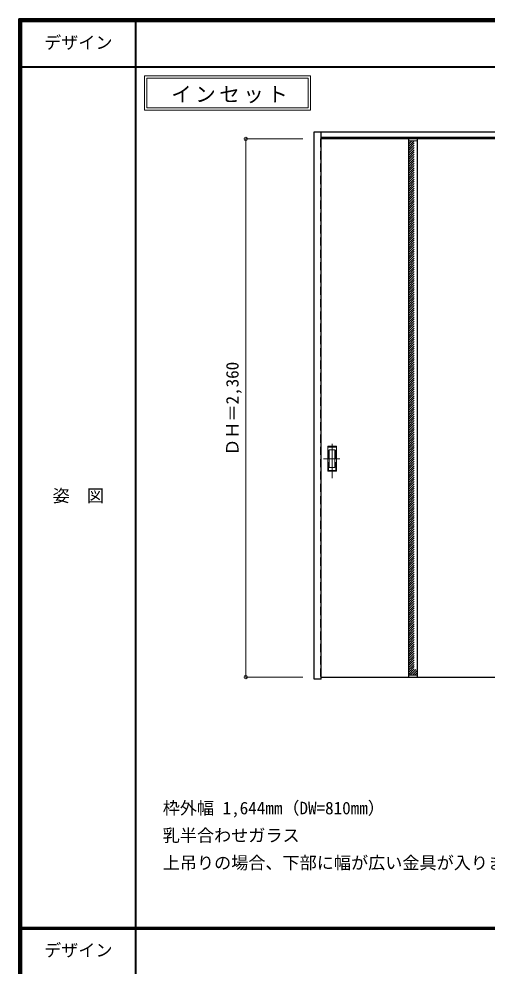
# Model space of a CAD drawing. Units: millimetres, scale not verified. Extents: x -6000 to 5700, y -4307 to 4175.
# Drawn here: x -6000 to -3949, y 22 to 4175 of the extents above; entities that cross this region are included whole.
import ezdxf
from ezdxf.enums import TextEntityAlignment as Align

# ---------------------------------------------------------------- set-up
doc = ezdxf.new("R2010")
doc.units = ezdxf.units.MM
doc.header["$LTSCALE"] = 30
doc.header["$PDMODE"] = 32
doc.header["$PDSIZE"] = 15
doc.linetypes.add('CHAIN1', pattern=[8, 5, -1, 1, -1])
doc.linetypes.add('DASHED1', pattern=[1.8, 1.2, -0.6])
for name, color, linetype, lineweight in [('0-3_仕上げ', 4, 'DASHED1', 9), ('0-6_引手', 7, 'Continuous', 18), ('0-A_文字', 7, 'Continuous', 18), ('0-B_寸法', 4, 'Continuous', 9), ('F-1_枠', 6, 'Continuous', 40)]:
    doc.layers.add(name, color=color, linetype=linetype, lineweight=lineweight)
doc.layers.add('F-A_文字', color=7, linetype='Continuous')
doc.styles.add('ＭＳ ゴシック', font='')
doc.styles.get('ＭＳ ゴシック').set_extended_font_data('MS Gothic')

msp = doc.modelspace()

# ---------------------------------------------------------------- linework, layer by layer
at = {"layer": '0-3_仕上げ', "color": 3, "linetype": 'Continuous', "lineweight": 25}
for p, q in [((-4706.15, 1279.25), (-4706.15, 3679.25)), ((-4706.15, 3679.25), (-3062.15, 3679.25)), ((-4676.15, 1279.25), (-4676.15, 3679.25)), ((-4676.15, 3656.25), (-3092.15, 3656.25)), ((-3092.15, 3648.75), (-4676.15, 3648.75)), ((-4293.15, 3648.75), (-4293.15, 1288.75)), ((-4255.15, 3648.75), (-4255.15, 1288.75)), ((-4676.15, 1288.75), (-3092.15, 1288.75)), ((-4676.15, 1279.25), (-4706.15, 1279.25))]:
    msp.add_line(p, q, dxfattribs=at)
at = {"layer": '0-3_仕上げ'}
for p, q in [((-4679.15, 3648.75), (-4679.15, 1288.75)), ((-4676.15, 3648.75), (-4679.15, 3648.75)), ((-4293.15, 3635.64), (-4288.04, 3640.75)), ((-4293.15, 3625.74), (-4278.14, 3640.75)), ((-4293.15, 3615.84), (-4268.24, 3640.75)), ((-4293.15, 3605.94), (-4258.34, 3640.75)), ((-4293.15, 3596.04), (-4255.15, 3634.04)), ((-4293.15, 3586.14), (-4255.15, 3624.14)), ((-4293.15, 3576.24), (-4255.15, 3614.24)), ((-4293.15, 3566.34), (-4255.15, 3604.34)), ((-4293.15, 3556.44), (-4255.15, 3594.44)), ((-4293.15, 3546.54), (-4255.15, 3584.54)), ((-4293.15, 3536.64), (-4255.15, 3574.64)), ((-4293.15, 3526.74), (-4255.15, 3564.74)), ((-4293.15, 3516.84), (-4255.15, 3554.84)), ((-4293.15, 3506.94), (-4255.15, 3544.94)), ((-4293.15, 3497.04), (-4255.15, 3535.04)), ((-4293.15, 3487.14), (-4255.15, 3525.14)), ((-4293.15, 3477.24), (-4255.15, 3515.24)), ((-4293.15, 3467.35), (-4255.15, 3505.35)), ((-4293.15, 3457.45), (-4255.15, 3495.45)), ((-4293.15, 3447.55), (-4255.15, 3485.55)), ((-4293.15, 3437.65), (-4255.15, 3475.65)), ((-4293.15, 3427.75), (-4255.15, 3465.75)), ((-4293.15, 3417.85), (-4255.15, 3455.85)), ((-4293.15, 3407.95), (-4255.15, 3445.95)), ((-4293.15, 3398.05), (-4255.15, 3436.05)), ((-4293.15, 3388.15), (-4255.15, 3426.15)), ((-4293.15, 3378.25), (-4255.15, 3416.25)), ((-4293.15, 3368.35), (-4255.15, 3406.35)), ((-4293.15, 3358.45), (-4255.15, 3396.45)), ((-4293.15, 3348.55), (-4255.15, 3386.55)), ((-4293.15, 3338.65), (-4255.15, 3376.65)), ((-4293.15, 3328.75), (-4255.15, 3366.75)), ((-4293.15, 3318.85), (-4255.15, 3356.85)), ((-4293.15, 3308.95), (-4255.15, 3346.95)), ((-4293.15, 3299.05), (-4255.15, 3337.05)), ((-4293.15, 3289.15), (-4255.15, 3327.15)), ((-4293.15, 3279.25), (-4255.15, 3317.25)), ((-4293.15, 3269.36), (-4255.15, 3307.36)), ((-4293.15, 3259.46), (-4255.15, 3297.46)), ((-4293.15, 3249.56), (-4255.15, 3287.56)), ((-4293.15, 3239.66), (-4255.15, 3277.66)), ((-4293.15, 3229.76), (-4255.15, 3267.76)), ((-4293.15, 3219.86), (-4255.15, 3257.86)), ((-4293.15, 3209.96), (-4255.15, 3247.96)), ((-4293.15, 3200.06), (-4255.15, 3238.06)), ((-4293.15, 3190.16), (-4255.15, 3228.16)), ((-4293.15, 3180.26), (-4255.15, 3218.26)), ((-4293.15, 3170.36), (-4255.15, 3208.36)), ((-4293.15, 3160.46), (-4255.15, 3198.46)), ((-4293.15, 3150.56), (-4255.15, 3188.56)), ((-4293.15, 3140.66), (-4255.15, 3178.66)), ((-4293.15, 3130.76), (-4255.15, 3168.76)), ((-4293.15, 3120.86), (-4255.15, 3158.86)), ((-4293.15, 3110.96), (-4255.15, 3148.96)), ((-4293.15, 3101.06), (-4255.15, 3139.06)), ((-4293.15, 3091.16), (-4255.15, 3129.16)), ((-4293.15, 3081.27), (-4255.15, 3119.27)), ((-4293.15, 3071.37), (-4255.15, 3109.37)), ((-4293.15, 3061.47), (-4255.15, 3099.47)), ((-4293.15, 3051.57), (-4255.15, 3089.57)), ((-4293.15, 3041.67), (-4255.15, 3079.67)), ((-4293.15, 3031.77), (-4255.15, 3069.77)), ((-4293.15, 3021.87), (-4255.15, 3059.87)), ((-4293.15, 3011.97), (-4255.15, 3049.97)), ((-4293.15, 3002.07), (-4255.15, 3040.07)), ((-4293.15, 2992.17), (-4255.15, 3030.17)), ((-4293.15, 2982.27), (-4255.15, 3020.27)), ((-4293.15, 2972.37), (-4255.15, 3010.37)), ((-4293.15, 2962.47), (-4255.15, 3000.47)), ((-4293.15, 2952.57), (-4255.15, 2990.57)), ((-4293.15, 2942.67), (-4255.15, 2980.67)), ((-4293.15, 2932.77), (-4255.15, 2970.77)), ((-4293.15, 2922.87), (-4255.15, 2960.87)), ((-4293.15, 2912.97), (-4255.15, 2950.97)), ((-4293.15, 2903.07), (-4255.15, 2941.07)), ((-4293.15, 2893.17), (-4255.15, 2931.17)), ((-4293.15, 2883.28), (-4255.15, 2921.28)), ((-4293.15, 2873.38), (-4255.15, 2911.38)), ((-4293.15, 2863.48), (-4255.15, 2901.48)), ((-4293.15, 2853.58), (-4255.15, 2891.58)), ((-4293.15, 2843.68), (-4255.15, 2881.68)), ((-4293.15, 2833.78), (-4255.15, 2871.78)), ((-4293.15, 2823.88), (-4255.15, 2861.88)), ((-4293.15, 2813.98), (-4255.15, 2851.98)), ((-4293.15, 2804.08), (-4255.15, 2842.08)), ((-4293.15, 2794.18), (-4255.15, 2832.18)), ((-4293.15, 2784.28), (-4255.15, 2822.28)), ((-4293.15, 2774.38), (-4255.15, 2812.38)), ((-4293.15, 2764.48), (-4255.15, 2802.48)), ((-4293.15, 2754.58), (-4255.15, 2792.58)), ((-4293.15, 2744.68), (-4255.15, 2782.68)), ((-4293.15, 2734.78), (-4255.15, 2772.78)), ((-4293.15, 2724.88), (-4255.15, 2762.88)), ((-4293.15, 2714.98), (-4255.15, 2752.98)), ((-4293.15, 2705.08), (-4255.15, 2743.08)), ((-4293.15, 2695.18), (-4255.15, 2733.18)), ((-4293.15, 2685.29), (-4255.15, 2723.29)), ((-4293.15, 2675.39), (-4255.15, 2713.39)), ((-4293.15, 2665.49), (-4255.15, 2703.49)), ((-4293.15, 2655.59), (-4255.15, 2693.59)), ((-4293.15, 2645.69), (-4255.15, 2683.69)), ((-4293.15, 2635.79), (-4255.15, 2673.79)), ((-4293.15, 2625.89), (-4255.15, 2663.89)), ((-4293.15, 2615.99), (-4255.15, 2653.99)), ((-4293.15, 2606.09), (-4255.15, 2644.09)), ((-4293.15, 2596.19), (-4255.15, 2634.19)), ((-4293.15, 2586.29), (-4255.15, 2624.29)), ((-4293.15, 2576.39), (-4255.15, 2614.39)), ((-4293.15, 2566.49), (-4255.15, 2604.49)), ((-4293.15, 2556.59), (-4255.15, 2594.59)), ((-4293.15, 2546.69), (-4255.15, 2584.69)), ((-4293.15, 2536.79), (-4255.15, 2574.79)), ((-4293.15, 2526.89), (-4255.15, 2564.89)), ((-4293.15, 2516.99), (-4255.15, 2554.99)), ((-4293.15, 2507.09), (-4255.15, 2545.09)), ((-4293.15, 2497.19), (-4255.15, 2535.19)), ((-4293.15, 2487.3), (-4255.15, 2525.3)), ((-4293.15, 2477.4), (-4255.15, 2515.4)), ((-4293.15, 2467.5), (-4255.15, 2505.5)), ((-4293.15, 2457.6), (-4255.15, 2495.6)), ((-4293.15, 2447.7), (-4255.15, 2485.7)), ((-4293.15, 2437.8), (-4255.15, 2475.8)), ((-4293.15, 2427.9), (-4255.15, 2465.9)), ((-4293.15, 2418), (-4255.15, 2456)), ((-4293.15, 2408.1), (-4255.15, 2446.1)), ((-4293.15, 2398.2), (-4255.15, 2436.2)), ((-4293.15, 2388.3), (-4255.15, 2426.3)), ((-4293.15, 2378.4), (-4255.15, 2416.4)), ((-4293.15, 2368.5), (-4255.15, 2406.5)), ((-4293.15, 2358.6), (-4255.15, 2396.6)), ((-4293.15, 2348.7), (-4255.15, 2386.7)), ((-4293.15, 2338.8), (-4255.15, 2376.8)), ((-4293.15, 2328.9), (-4255.15, 2366.9)), ((-4293.15, 2319), (-4255.15, 2357)), ((-4293.15, 2309.1), (-4255.15, 2347.1)), ((-4293.15, 2299.2), (-4255.15, 2337.2)), ((-4293.15, 2289.31), (-4255.15, 2327.31)), ((-4293.15, 2279.41), (-4255.15, 2317.41)), ((-4293.15, 2269.51), (-4255.15, 2307.51)), ((-4293.15, 2259.61), (-4255.15, 2297.61)), ((-4293.15, 2249.71), (-4255.15, 2287.71)), ((-4293.15, 2239.81), (-4255.15, 2277.81)), ((-4293.15, 2229.91), (-4255.15, 2267.91)), ((-4293.15, 2220.01), (-4255.15, 2258.01)), ((-4293.15, 2210.11), (-4255.15, 2248.11)), ((-4293.15, 2200.21), (-4255.15, 2238.21)), ((-4293.15, 2190.31), (-4255.15, 2228.31)), ((-4293.15, 2180.41), (-4255.15, 2218.41)), ((-4293.15, 2170.51), (-4255.15, 2208.51)), ((-4293.15, 2160.61), (-4255.15, 2198.61)), ((-4293.15, 2150.71), (-4255.15, 2188.71)), ((-4293.15, 2140.81), (-4255.15, 2178.81)), ((-4293.15, 2130.91), (-4255.15, 2168.91)), ((-4293.15, 2121.01), (-4255.15, 2159.01)), ((-4293.15, 2111.11), (-4255.15, 2149.11)), ((-4293.15, 2101.22), (-4255.15, 2139.22)), ((-4293.15, 2091.32), (-4255.15, 2129.32)), ((-4293.15, 2081.42), (-4255.15, 2119.42)), ((-4293.15, 2071.52), (-4255.15, 2109.52)), ((-4293.15, 2061.62), (-4255.15, 2099.62)), ((-4293.15, 2051.72), (-4255.15, 2089.72)), ((-4293.15, 2041.82), (-4255.15, 2079.82)), ((-4293.15, 2031.92), (-4255.15, 2069.92)), ((-4293.15, 2022.02), (-4255.15, 2060.02)), ((-4293.15, 2012.12), (-4255.15, 2050.12)), ((-4293.15, 2002.22), (-4255.15, 2040.22)), ((-4293.15, 1992.32), (-4255.15, 2030.32)), ((-4293.15, 1982.42), (-4255.15, 2020.42)), ((-4293.15, 1972.52), (-4255.15, 2010.52)), ((-4293.15, 1962.62), (-4255.15, 2000.62)), ((-4293.15, 1952.72), (-4255.15, 1990.72)), ((-4293.15, 1942.82), (-4255.15, 1980.82)), ((-4293.15, 1932.92), (-4255.15, 1970.92)), ((-4293.15, 1923.02), (-4255.15, 1961.02)), ((-4293.15, 1913.12), (-4255.15, 1951.12)), ((-4293.15, 1903.23), (-4255.15, 1941.23)), ((-4293.15, 1893.33), (-4255.15, 1931.33)), ((-4293.15, 1883.43), (-4255.15, 1921.43)), ((-4293.15, 1873.53), (-4255.15, 1911.53)), ((-4293.15, 1863.63), (-4255.15, 1901.63)), ((-4293.15, 1853.73), (-4255.15, 1891.73)), ((-4293.15, 1843.83), (-4255.15, 1881.83)), ((-4293.15, 1833.93), (-4255.15, 1871.93)), ((-4293.15, 1824.03), (-4255.15, 1862.03)), ((-4293.15, 1814.13), (-4255.15, 1852.13)), ((-4293.15, 1804.23), (-4255.15, 1842.23)), ((-4293.15, 1794.33), (-4255.15, 1832.33)), ((-4293.15, 1784.43), (-4255.15, 1822.43)), ((-4293.15, 1774.53), (-4255.15, 1812.53)), ((-4293.15, 1764.63), (-4255.15, 1802.63)), ((-4293.15, 1754.73), (-4255.15, 1792.73)), ((-4293.15, 1744.83), (-4255.15, 1782.83)), ((-4293.15, 1734.93), (-4255.15, 1772.93)), ((-4293.15, 1725.03), (-4255.15, 1763.03)), ((-4293.15, 1715.13), (-4255.15, 1753.13)), ((-4293.15, 1705.24), (-4255.15, 1743.24)), ((-4293.15, 1695.34), (-4255.15, 1733.34)), ((-4293.15, 1685.44), (-4255.15, 1723.44)), ((-4293.15, 1675.54), (-4255.15, 1713.54)), ((-4293.15, 1665.64), (-4255.15, 1703.64)), ((-4293.15, 1655.74), (-4255.15, 1693.74)), ((-4293.15, 1645.84), (-4255.15, 1683.84)), ((-4293.15, 1635.94), (-4255.15, 1673.94)), ((-4293.15, 1626.04), (-4255.15, 1664.04)), ((-4293.15, 1616.14), (-4255.15, 1654.14)), ((-4293.15, 1606.24), (-4255.15, 1644.24)), ((-4293.15, 1596.34), (-4255.15, 1634.34)), ((-4293.15, 1586.44), (-4255.15, 1624.44)), ((-4293.15, 1576.54), (-4255.15, 1614.54)), ((-4293.15, 1566.64), (-4255.15, 1604.64)), ((-4293.15, 1556.74), (-4255.15, 1594.74)), ((-4293.15, 1546.84), (-4255.15, 1584.84)), ((-4293.15, 1536.94), (-4255.15, 1574.94)), ((-4293.15, 1527.04), (-4255.15, 1565.04)), ((-4293.15, 1517.14), (-4255.15, 1555.14)), ((-4293.15, 1507.25), (-4255.15, 1545.25)), ((-4293.15, 1497.35), (-4255.15, 1535.35)), ((-4293.15, 1487.45), (-4255.15, 1525.45)), ((-4293.15, 1477.55), (-4255.15, 1515.55)), ((-4293.15, 1467.65), (-4255.15, 1505.65)), ((-4293.15, 1457.75), (-4255.15, 1495.75)), ((-4293.15, 1447.85), (-4255.15, 1485.85)), ((-4293.15, 1437.95), (-4255.15, 1475.95)), ((-4293.15, 1428.05), (-4255.15, 1466.05)), ((-4293.15, 1418.15), (-4255.15, 1456.15)), ((-4293.15, 1408.25), (-4255.15, 1446.25)), ((-4293.15, 1398.35), (-4255.15, 1436.35)), ((-4293.15, 1388.45), (-4255.15, 1426.45)), ((-4293.15, 1378.55), (-4255.15, 1416.55)), ((-4293.15, 1368.65), (-4255.15, 1406.65)), ((-4293.15, 1358.75), (-4255.15, 1396.75)), ((-4293.15, 1348.85), (-4255.15, 1386.85)), ((-4293.15, 1338.95), (-4255.15, 1376.95)), ((-4293.15, 1329.05), (-4255.15, 1367.05)), ((-4293.15, 1319.15), (-4255.15, 1357.15)), ((-4293.15, 1309.26), (-4255.15, 1347.26)), ((-4293.15, 1299.36), (-4255.15, 1337.36)), ((-4679.15, 1288.75), (-4676.15, 1288.75)), ((-4285.86, 1296.75), (-4255.15, 1327.46)), ((-4275.96, 1296.75), (-4255.15, 1317.56)), ((-4266.06, 1296.75), (-4255.15, 1307.66))]:
    msp.add_line(p, q, dxfattribs=at)
at = {"layer": '0-3_仕上げ', "color": 7, "linetype": 'Continuous', "lineweight": 18}
for p, q in [((-4293.15, 3640.75), (-4255.15, 3640.75)), ((-4293.15, 1296.75), (-4255.15, 1296.75))]:
    msp.add_line(p, q, dxfattribs=at)
at = {"layer": '0-6_引手', "linetype": 'CHAIN1'}
for p, q in [((-4628.15, 2161.02), (-4628.15, 2331.87)), ((-4666.22, 2246.25), (-4593.71, 2246.25))]:
    msp.add_line(p, q, dxfattribs=at)
at = {"layer": '0-6_引手'}
for p, q in [((-4647.15, 2301.25), (-4609.15, 2301.25)), ((-4647.15, 2191.25), (-4647.15, 2301.25)), ((-4640.65, 2285.25), (-4615.65, 2285.25)), ((-4640.65, 2207.25), (-4640.65, 2285.25)), ((-4615.65, 2207.25), (-4615.65, 2285.25)), ((-4609.15, 2191.25), (-4609.15, 2301.25)), ((-4640.65, 2207.25), (-4615.65, 2207.25)), ((-4647.15, 2191.25), (-4609.15, 2191.25))]:
    msp.add_line(p, q, dxfattribs=at)
at = {"layer": '0-6_引手', "linetype": 'DASHED1'}
for p, q in [((-4612.15, 2195.25), (-4612.15, 2297.25)), ((-4644.15, 2195.25), (-4612.15, 2195.25))]:
    msp.add_line(p, q, dxfattribs=at)
msp.add_lwpolyline([(-4644.15, 2195.25), (-4644.15, 2297.25), (-4612.15, 2297.25)], dxfattribs=at)
at = {"layer": '0-A_文字'}
for p, q in [((-5450, 3925), (-5450, 3775)), ((-5440, 3915), (-5440, 3785)), ((-5440, 3915), (-4733.04, 3915)), ((-4733.04, 3915), (-4733.04, 3785)), ((-5440, 3785), (-4733.04, 3785)), ((-5450, 3775), (-4723.04, 3775))]:
    msp.add_line(p, q, dxfattribs=at)
msp.add_lwpolyline([(-5450, 3925), (-4723.04, 3925), (-4723.04, 3775)], dxfattribs=at)
at = {"layer": '0-B_寸法'}
for p, q in [((-5006.15, 3648.75), (-4756.15, 3648.75)), ((-5006.15, 3648.75), (-5006.15, 1288.75)), ((-5006.15, 1288.75), (-4756.15, 1288.75))]:
    msp.add_line(p, q, dxfattribs=at)
at = {"layer": '0-B_寸法', "color": 7}
for p in [(-5006.15, 3648.75), (-5006.15, 1288.75)]:
    msp.add_point(p, dxfattribs=at)
at = {"layer": 'F-1_枠'}
for p, q in [((-6000, 4175), (5700, 4175)), ((-6000, 4175), (-6000, -4205)), ((-6000, 4170), (5700, 4170)), ((-6000, 4165), (5700, 4165)), ((-5995, 4175), (-5995, -4205)), ((-5990, 4175), (-5990, -4205)), ((-5490, 4175), (-5490, -3790)), ((-6000, 3965), (5700, 3965)), ((-6000, 190.5), (5700, 190.5)), ((-6000, 187.5), (5700, 187.5)), ((-6000, 184.5), (5700, 184.5))]:
    msp.add_line(p, q, dxfattribs=at)

# ---------------------------------------------------------------- texts
at = {"layer": '0-A_文字', "style": 'ＭＳ ゴシック'}
for s, p in [('枠外幅 1,644mm（DW=810mm）', (-5370, 670.5)), ('乳半合わせガラス', (-5370, 550.5)), ('上吊りの場合、下部に幅が広い金具が入ります。', (-5370, 430.5))]:
    msp.add_text(s, height=54.99, dxfattribs=at).set_placement(p, align=Align.BOTTOM_LEFT)
at = {"layer": '0-A_文字', "insert": (-5332.84, 3805), "char_height": 65.98, "attachment_point": 7, "style": 'ＭＳ ゴシック'}
msp.add_mtext('\\T1.17;インセット', dxfattribs=at)
at = {"layer": '0-B_寸法', "color": 7, "style": 'ＭＳ ゴシック'}
msp.add_text('ＤＨ＝2,360', height=54.99, rotation=90, dxfattribs=at).set_placement((-5021.15, 2259.5), align=Align.BOTTOM_LEFT)
at = {"layer": 'F-A_文字', "style": 'ＭＳ ゴシック'}
for s, p in [('デザイン', (-5890, 4027.5)), ('姿\u3000図', (-5852.5, 2040.25)), ('デザイン', (-5890, 47))]:
    msp.add_text(s, height=54.99, dxfattribs=at).set_placement(p, align=Align.BOTTOM_LEFT)

doc.saveas('drawing.dxf')
